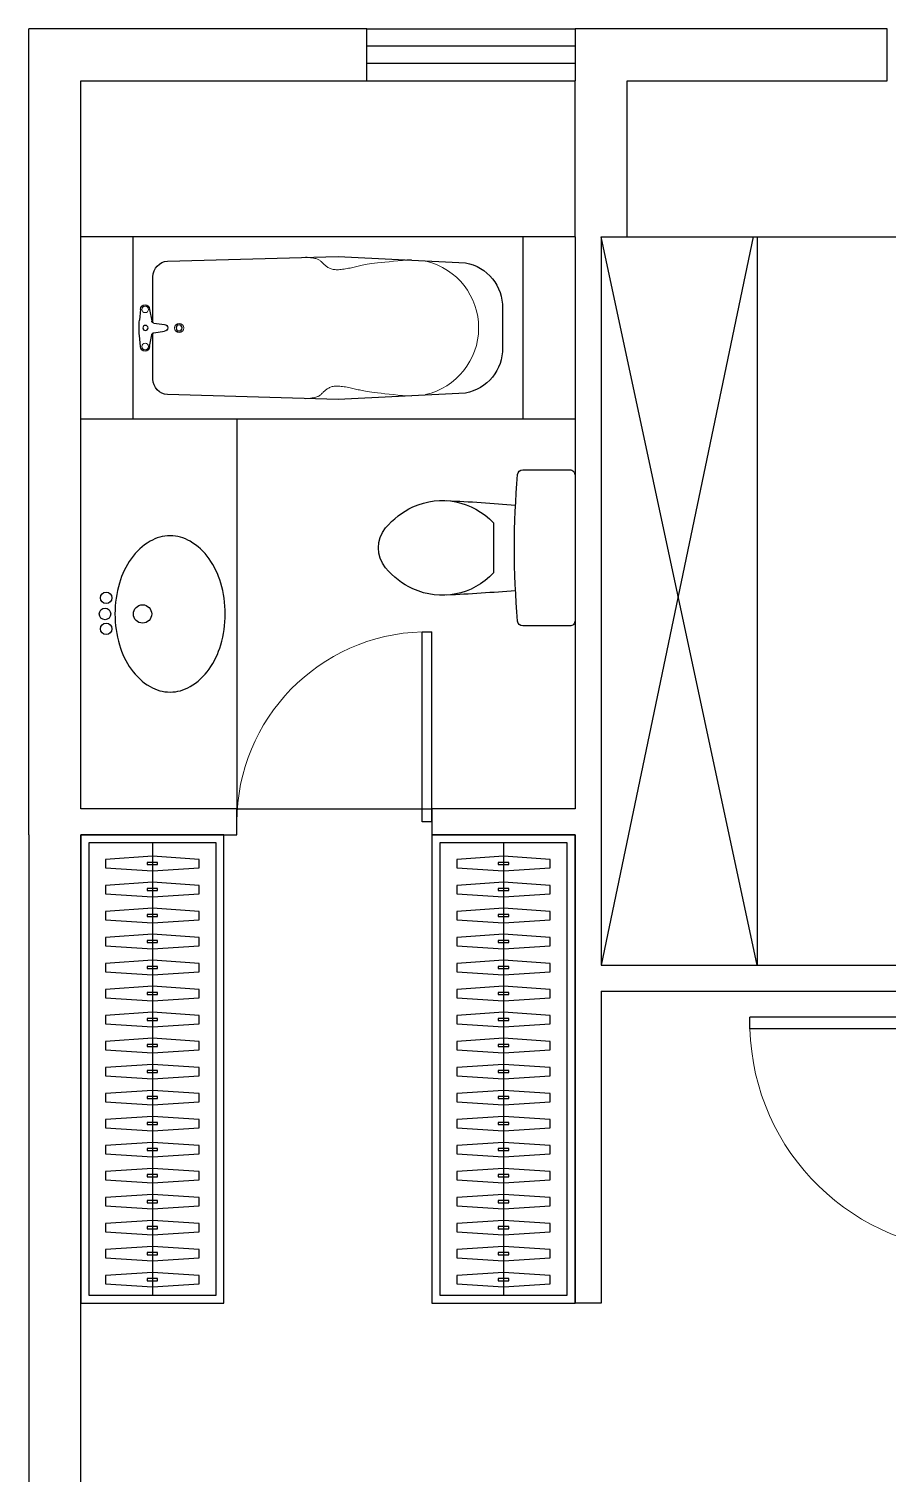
# Model space of a CAD drawing. Extents: x 952153 to 990953, y -827433 to -803533.
# Drawn here: x 952153 to 955453, y -809087 to -803533 of the extents above; entities that cross this region are included whole.
import ezdxf

# ---------------------------------------------------------------- set-up
doc = ezdxf.new("R2010")
doc.units = 0
doc.header["$LTSCALE"] = 1000
doc.header["$MEASUREMENT"] = 0
doc.layers.get('0').update_dxf_attribs({"linetype": 'CONTINUOUS'})
for name, color, linetype in [('BATH', 8, 'CONTINUOUS'), ('Furniture(家具)', 8, 'CONTINUOUS'), ('WALL', 2, 'CONTINUOUS'), ('WINDOW', 4, 'CONTINUOUS'), ('厨卫示意', 8, 'CONTINUOUS'), ('家具', 8, 'CONTINUOUS')]:
    doc.layers.add(name, color=color, linetype=linetype)
doc.styles.add('DIM_FONT', font='ZBTXT.shx', dxfattribs={"width": 0.8})

# ---------------------------------------------------------------- blocks, each defined once
blk = doc.blocks.new('*U47')
blk.add_line((-970, -275), (770, -275))
for points in [[(-1000, 0), (800, 0), (800, -550), (-1000, -550)], [(-970, -30), (770, -30), (770, -520), (-970, -520)]]:
    blk.add_lwpolyline(points, close=True)
at = {"elevation": 0}
for points in [[(-874, -95), (-862, -275), (-874, -455), (-906, -455), (-918, -275), (-906, -95)], [(-774, -95), (-762, -275), (-774, -455), (-806, -455), (-818, -275), (-806, -95)], [(-674, -95), (-662, -275), (-674, -455), (-706, -455), (-718, -275), (-706, -95)], [(-574, -95), (-562, -275), (-574, -455), (-606, -455), (-618, -275), (-606, -95)], [(-474, -95), (-462, -275), (-474, -455), (-506, -455), (-518, -275), (-506, -95)], [(-374, -95), (-362, -275), (-374, -455), (-406, -455), (-418, -275), (-406, -95)], [(-274, -95), (-262, -275), (-274, -455), (-306, -455), (-318, -275), (-306, -95)], [(-174, -95), (-162, -275), (-174, -455), (-206, -455), (-218, -275), (-206, -95)], [(-74, -95), (-62, -275), (-74, -455), (-106, -455), (-118, -275), (-106, -95)], [(26, -95), (38, -275), (26, -455), (-6, -455), (-18, -275), (-6, -95)], [(126, -95), (138, -275), (126, -455), (94, -455), (82, -275), (94, -95)], [(226, -95), (238, -275), (226, -455), (194, -455), (182, -275), (194, -95)], [(326, -95), (338, -275), (326, -455), (294, -455), (282, -275), (294, -95)], [(426, -95), (438, -275), (426, -455), (394, -455), (382, -275), (394, -95)], [(526, -95), (538, -275), (526, -455), (494, -455), (482, -275), (494, -95)], [(626, -95), (638, -275), (626, -455), (594, -455), (582, -275), (594, -95)], [(726, -95), (738, -275), (726, -455), (694, -455), (682, -275), (694, -95)]]:
    blk.add_lwpolyline(points, close=True, dxfattribs=at)
at = {"ltscale": 15, "elevation": 0}
for points in [[(-894, -255), (-886, -255), (-886, -295), (-894, -295)], [(-794, -255), (-786, -255), (-786, -295), (-794, -295)], [(-694, -255), (-686, -255), (-686, -295), (-694, -295)], [(-594, -255), (-586, -255), (-586, -295), (-594, -295)], [(-494, -255), (-486, -255), (-486, -295), (-494, -295)], [(-394, -255), (-386, -255), (-386, -295), (-394, -295)], [(-294, -255), (-286, -255), (-286, -295), (-294, -295)], [(-194, -255), (-186, -255), (-186, -295), (-194, -295)], [(-94, -255), (-86, -255), (-86, -295), (-94, -295)], [(6, -255), (14, -255), (14, -295), (6, -295)], [(106, -255), (114, -255), (114, -295), (106, -295)], [(206, -255), (214, -255), (214, -295), (206, -295)], [(306, -255), (314, -255), (314, -295), (306, -295)], [(406, -255), (414, -255), (414, -295), (406, -295)], [(506, -255), (514, -255), (514, -295), (506, -295)], [(606, -255), (614, -255), (614, -295), (606, -295)], [(706, -255), (714, -255), (714, -295), (706, -295)]]:
    blk.add_lwpolyline(points, close=True, dxfattribs=at)
blk = doc.blocks.new('A$C106C7461')
at = {"layer": '厨卫示意'}
for p, q in [((0, 700), (1500, 700)), ((0, 0), (0, 700)), ((1500, 700), (1500, 0)), ((789.9, 625), (133.6, 606.6)), ((1278.7, 600.5), (789.9, 625)), ((76.8, 546.7), (76.8, 370)), ((29.2, 421.3), (25.1, 379.7)), ((64.3, 421.3), (72.4, 376.6)), ((1421.4, 274.3), (1421.4, 425.7)), ((80.8, 368.5), (121.9, 362.5)), ((80.8, 331.5), (121.9, 337.5)), ((29.2, 278.7), (25.1, 320.3)), ((64.3, 278.7), (72.4, 323.4)), ((76.8, 330), (76.8, 268.7)), ((76.8, 268.7), (76.8, 153.3)), ((133.6, 93.4), (789.9, 75)), ((789.9, 75), (1278.7, 99.5)), ((1500, 0), (0, 0))]:
    blk.add_line(p, q, dxfattribs=at)
at = {"layer": '厨卫示意', "lineweight": 13}
for p, q in [((669.9, 621.9), (665.5, 622.4)), ((676.5, 621), (669.9, 621.9)), ((682.9, 620.1), (676.5, 621)), ((688.9, 619.2), (682.9, 620.1)), ((694.3, 618.3), (688.9, 619.2)), ((699.1, 617.4), (694.3, 618.3)), ((703.2, 616.4), (699.1, 617.4)), ((706.8, 615.4), (703.2, 616.4)), ((709.9, 614.3), (706.8, 615.4)), ((712.7, 613.2), (709.9, 614.3)), ((715.1, 611.9), (712.7, 613.2)), ((717.4, 610.5), (715.1, 611.9)), ((1053.6, 611.3), (1036.5, 609.7)), ((1070.4, 612.8), (1053.6, 611.3)), ((719.5, 609), (717.4, 610.5)), ((721.6, 607.3), (719.5, 609)), ((723.6, 605.5), (721.6, 607.3)), ((725.7, 603.5), (723.6, 605.5)), ((727.8, 601.5), (725.7, 603.5)), ((729.9, 599.4), (727.8, 601.5)), ((732.1, 597.3), (729.9, 599.4)), ((734.3, 595.1), (732.1, 597.3)), ((736.7, 592.9), (734.3, 595.1)), ((739.1, 590.8), (736.7, 592.9)), ((741.7, 588.6), (739.1, 590.8)), ((744.4, 586.6), (741.7, 588.6)), ((747.2, 584.6), (744.4, 586.6)), ((750.1, 582.8), (747.2, 584.6)), ((753.1, 581.1), (750.1, 582.8)), ((756.2, 579.5), (753.1, 581.1)), ((759.4, 578.1), (756.2, 579.5)), ((762.7, 576.9), (759.4, 578.1)), ((766, 575.9), (762.7, 576.9)), ((769.6, 575.2), (766, 575.9)), ((773.3, 574.6), (769.6, 575.2)), ((777.2, 574.1), (773.3, 574.6)), ((781.3, 573.9), (777.2, 574.1)), ((785.8, 573.9), (781.3, 573.9)), ((790.5, 574), (785.8, 573.9)), ((795.6, 574.4), (790.5, 574)), ((800.9, 574.9), (795.6, 574.4)), ((806.5, 575.5), (800.9, 574.9)), ((812.1, 576.3), (806.5, 575.5)), ((817.9, 577.1), (812.1, 576.3)), ((823.7, 578.1), (817.9, 577.1)), ((829.3, 579.2), (823.7, 578.1)), ((834.9, 580.3), (829.3, 579.2)), ((840.3, 581.4), (834.9, 580.3)), ((845.5, 582.6), (840.3, 581.4)), ((850.6, 583.8), (845.5, 582.6)), ((855.7, 585), (850.6, 583.8)), ((860.7, 586.2), (855.7, 585)), ((865.8, 587.5), (860.7, 586.2)), ((871, 588.7), (865.8, 587.5)), ((876.3, 589.9), (871, 588.7)), ((881.8, 591.1), (876.3, 589.9)), ((887.7, 592.3), (881.8, 591.1)), ((894.1, 593.5), (887.7, 592.3)), ((901.3, 594.7), (894.1, 593.5)), ((909.4, 596), (901.3, 594.7)), ((918.5, 597.3), (909.4, 596)), ((929, 598.6), (918.5, 597.3)), ((941, 600), (929, 598.6)), ((954.5, 601.5), (941, 600)), ((969.3, 603.1), (954.5, 601.5)), ((985.3, 604.7), (969.3, 603.1)), ((1002, 606.4), (985.3, 604.7)), ((1019.1, 608), (1002, 606.4)), ((1036.5, 609.7), (1019.1, 608)), ((741.7, 111.4), (739.1, 109.2)), ((744.4, 113.4), (741.7, 111.4)), ((747.2, 115.4), (744.4, 113.4)), ((750.1, 117.2), (747.2, 115.4)), ((753.1, 118.9), (750.1, 117.2)), ((756.2, 120.5), (753.1, 118.9)), ((759.4, 121.9), (756.2, 120.5)), ((762.7, 123.1), (759.4, 121.9)), ((766, 124.1), (762.7, 123.1)), ((769.6, 124.8), (766, 124.1)), ((773.3, 125.4), (769.6, 124.8)), ((777.2, 125.9), (773.3, 125.4)), ((781.3, 126.1), (777.2, 125.9)), ((785.8, 126.1), (781.3, 126.1)), ((790.5, 126), (785.8, 126.1)), ((795.6, 125.6), (790.5, 126)), ((800.9, 125.1), (795.6, 125.6)), ((806.5, 124.5), (800.9, 125.1)), ((812.1, 123.7), (806.5, 124.5)), ((817.9, 122.9), (812.1, 123.7)), ((823.7, 121.9), (817.9, 122.9)), ((829.3, 120.8), (823.7, 121.9)), ((834.9, 119.7), (829.3, 120.8)), ((840.3, 118.6), (834.9, 119.7)), ((845.5, 117.4), (840.3, 118.6)), ((850.6, 116.2), (845.5, 117.4)), ((855.7, 115), (850.6, 116.2)), ((860.7, 113.8), (855.7, 115)), ((865.8, 112.5), (860.7, 113.8)), ((871, 111.3), (865.8, 112.5)), ((876.3, 110.1), (871, 111.3)), ((669.9, 78.1), (663.2, 77.3)), ((676.5, 79), (669.9, 78.1)), ((682.9, 79.9), (676.5, 79)), ((688.9, 80.8), (682.9, 79.9)), ((694.3, 81.7), (688.9, 80.8)), ((699.1, 82.6), (694.3, 81.7)), ((703.2, 83.6), (699.1, 82.6)), ((706.8, 84.6), (703.2, 83.6)), ((709.9, 85.7), (706.8, 84.6)), ((712.7, 86.8), (709.9, 85.7)), ((715.1, 88.1), (712.7, 86.8)), ((717.4, 89.5), (715.1, 88.1)), ((719.5, 91), (717.4, 89.5)), ((721.6, 92.7), (719.5, 91)), ((723.6, 94.5), (721.6, 92.7)), ((725.7, 96.5), (723.6, 94.5)), ((727.8, 98.5), (725.7, 96.5)), ((729.9, 100.6), (727.8, 98.5)), ((732.1, 102.7), (729.9, 100.6)), ((734.3, 104.9), (732.1, 102.7)), ((736.7, 107.1), (734.3, 104.9)), ((739.1, 109.2), (736.7, 107.1)), ((881.8, 108.9), (876.3, 110.1)), ((887.7, 107.7), (881.8, 108.9)), ((894.1, 106.5), (887.7, 107.7)), ((901.3, 105.3), (894.1, 106.5)), ((909.4, 104), (901.3, 105.3)), ((918.5, 102.7), (909.4, 104)), ((929, 101.4), (918.5, 102.7)), ((941, 100), (929, 101.4)), ((954.5, 98.5), (941, 100)), ((969.3, 96.9), (954.5, 98.5)), ((985.3, 95.3), (969.3, 96.9)), ((1002, 93.6), (985.3, 95.3)), ((1019.1, 92), (1002, 93.6)), ((1036.5, 90.3), (1019.1, 92)), ((1053.6, 88.7), (1036.5, 90.3)), ((1070.4, 87.2), (1053.6, 88.7))]:
    blk.add_line(p, q, dxfattribs=at)
for centre, radius in [((46.8, 421.3), 12.6), ((177.7, 350), 17.6), ((46.8, 278.7), 12.6)]:
    blk.add_circle(centre, radius, dxfattribs=at)
at = {"layer": '厨卫示意'}
for centre, radius in [((48.3, 350), 9.88), ((177.7, 350), 11.6)]:
    blk.add_circle(centre, radius, dxfattribs=at)
for centre, radius, start, end in [((136.8, 546.7), 60, 93.0699, 180), ((1246.9, 428.9), 174.5, 358.9409, 79.4963), ((46.8, 421.3), 17.6, 0, 180), ((323.6, 350), 300, 174.3229, 185.6771), ((82.2, 378.3), 10, 190.2142, 261.7528), ((121.9, 350), 12.5, 270, 90), ((46.8, 278.7), 17.6, 180, 0), ((82.2, 321.7), 10, 98.2472, 169.7858), ((1246.9, 271.1), 174.5, 280.5037, 1.0591), ((136.8, 153.3), 60, 180, 266.9301)]:
    blk.add_arc(centre, radius, start, end, dxfattribs=at)
at = {"layer": '厨卫示意', "lineweight": 13}
blk.add_arc((1066.1, 349.7), 263.4, 283.5261, 77.0988, dxfattribs=at)
blk = doc.blocks.new('_E12QMA')
for centre, radius in [((-57.4, -41.7), 22.1), ((0, -37.5), 22.1), ((61.8, -41.7), 22.1), ((0, -181.7), 35.3)]:
    blk.add_circle(centre, radius)
for centre, radius, start, end in [((-30.5, -395.5), 315.5, 106.2949, 125.2119), ((0, -499.9), 424.2, 90, 106.2949), ((0, -499.9), 424.2, 73.7051, 90), ((30.5, -395.5), 315.5, 54.7881, 73.7051), ((-77.1, -329.5), 234.6, 125.2119, 149.5902), ((77.1, -329.5), 234.6, 30.4098, 54.7881), ((-148.3, -287.7), 152.1, 149.5902, 180), ((148.3, -287.7), 152.1, 360, 390.4098), ((-148.3, -287.7), 152.1, 180, 210.4098), ((148.3, -287.7), 152.1, 329.5902, 360), ((-77.1, -245.9), 234.6, 210.4098, 234.7881), ((77.1, -245.9), 234.6, 305.2119, 329.5902), ((-30.5, -179.8), 315.5, 234.7881, 253.7051), ((30.5, -179.8), 315.5, 286.2949, 305.2119), ((0, -75.5), 424.2, 253.7051, 270), ((0, -75.5), 424.2, 270, 286.2949)]:
    blk.add_arc(centre, radius, start, end)
at = {"style": 'DIM_FONT', "width": 0.8, "flags": 9}
for tag in ['XSIZE', 'YSIZE']:
    blk.add_attdef(tag, (0, 0), '', height=0.5, dxfattribs=at)
blk = doc.blocks.new('TP6')
blk.add_lwpolyline([(20, -300), (200.8, -300, 0.388903), (220.7, -281.7, 0.043619), (220.7, 281.7, 0.388903), (200.8, 300), (20, 300, 0.414214), (0, 280), (0, -280, 0.414214), (20, -300, 0.414214)], format="xyb")
blk.add_lwpolyline([(623.4, 157.5, 0.325454), (314.1, 96.3), (314.1, -96.3, 0.325454), (623.4, -157.5, 0.11195), (728.4, -76.5, 0.35994), (728.4, 76.5, 0.11195)], format="xyb", close=True)
for centre, start, end in [((821.6, -7004.3), 92.61819, 94.72691), ((821.6, 7004.3), 265.27309, 267.38181)]:
    blk.add_arc(centre, 7193.5, start, end)
blk = doc.blocks.new('$WINLIB2D$00000001')
for p, q in [((-0.5, 0.5), (0.5, 0.5)), ((-0.5, 0.5), (-0.5, -0.5)), ((0.5, -0.5), (0.5, 0.5)), ((0.5, 0.1667), (-0.5, 0.1667)), ((0.5, -0.1667), (-0.5, -0.1667)), ((-0.5, -0.5), (0.5, -0.5))]:
    blk.add_line(p, q)
blk = doc.blocks.new('$DorLib2D$00000001')
for p, q in [((0.45, 0.975), (0.5, 0.975)), ((0.45, 0), (0.45, 0.975)), ((0.5, 0), (0.5, 0.975)), ((0.5, 0), (0.45, 0))]:
    blk.add_line(p, q)
at = {"lineweight": 13}
blk.add_arc((0.475, 0), 0.975, 91.46928, 180, dxfattribs=at)

msp = doc.modelspace()

# ---------------------------------------------------------------- linework, layer by layer
at = {"layer": 'BATH'}
for p, q in [((954938, -804332.5, 0), (954353.1, -807132.5, 0)), ((954953.1, -807132.5, 0), (954353.1, -804332.5, 0)), ((954953.1, -804332.5, 0), (954953.1, -807132.5, 0))]:
    msp.add_line(p, q, dxfattribs=at)
at = {"layer": 'WALL'}
for p, q in [((952153.1, -806632.5), (952153.1, -803532.5)), ((953453.1, -803532.5), (952153.1, -803532.5)), ((953453.1, -803732.5), (953453.1, -803532.5)), ((954353.1, -803532.5), (954253.1, -803532.5)), ((954253.1, -803532.5), (954253.1, -803732.5)), ((955453.1, -803532.5), (954353.1, -803532.5)), ((955453.1, -803732.5), (955453.1, -803532.5)), ((952353.1, -806532.5), (952353.1, -803732.5)), ((952353.1, -803732.5), (953453.1, -803732.5)), ((954253.1, -804332.5), (954253.1, -803732.5)), ((954453.1, -804332.5), (954453.1, -803732.5)), ((954453.1, -803732.5), (955453.1, -803732.5)), ((954253.1, -804332.5), (954253.1, -806532.5)), ((954353.1, -804332.5, 0), (954453.1, -804332.5, 0)), ((954353.1, -804332.5), (954453.1, -804332.5)), ((954353.1, -804332.5), (954353.1, -806632.5)), ((952953.1, -806532.5), (952353.1, -806532.5)), ((952953.1, -806632.5), (952953.1, -806532.5)), ((954253.1, -806532.5), (953703.1, -806532.5)), ((953703.1, -806532.5), (953703.1, -806632.5)), ((952153.1, -806632.5), (952153.1, -812532.5)), ((952353.1, -812532.5), (952353.1, -806632.5)), ((952353.1, -806632.5), (952953.1, -806632.5)), ((953703.1, -806632.5), (954253.1, -806632.5)), ((954253.1, -806632.5), (954253.1, -807232.5)), ((954353.1, -806632.5), (954353.1, -807132.5)), ((954353.1, -807132.5), (955853.1, -807132.5)), ((954253.1, -807232.5), (954253.1, -808432.5)), ((954353.1, -807232.5), (954353.1, -808432.5)), ((954353.1, -807232.5), (955753.1, -807232.5)), ((954353.1, -808432.5), (954253.1, -808432.5))]:
    msp.add_line(p, q, dxfattribs=at)
at = {"layer": 'WINDOW'}
for p, q in [((954253.1, -804332.5, 0), (952353.1, -804332.5, 0)), ((954453.1, -804332.5, 0), (956953.1, -804332.5, 0)), ((952953.1, -806532.5, 0), (953703.1, -806532.5, 0))]:
    msp.add_line(p, q, dxfattribs=at)
at = {"layer": '家具'}
for p, q in [((952353.1, -805032.5, 0), (954253.1, -805032.5, 0)), ((952953.1, -805032.5, 0), (952953.1, -806532.5, 0))]:
    msp.add_line(p, q, dxfattribs=at)

# ---------------------------------------------------------------- block references
at = {"layer": 'BATH', "xscale": -1}
msp.add_blockref('TP6', (954253.1, -805528.4, 0), dxfattribs=at)
at = {"layer": 'Furniture(家具)', "xscale": -1, "rotation": 90}
for p in [(952353.1, -807632.5, 0), (953703.1, -807632.5, 0)]:
    msp.add_blockref('*U47', p, dxfattribs=at)
at = {"layer": 'WINDOW'}
for name, p, xscale, yscale, zscale in [('$WINLIB2D$00000001', (953853.1, -803632.5), 800, -200, 800), ('$DorLib2D$00000001', (953328.1, -806582.5), 750, 750, 750)]:
    msp.add_blockref(name, p, dxfattribs=dict(at, xscale=xscale, yscale=yscale, zscale=zscale))
at = {"layer": 'WINDOW', "xscale": 900, "yscale": 900, "zscale": 900, "rotation": 90}
msp.add_blockref('$DorLib2D$00000001', (955803.1, -807782.5), dxfattribs=at)
at = {"layer": '家具', "xscale": -1, "rotation": 180}
msp.add_blockref('A$C106C7461', (952553.1, -804332.5, 0), dxfattribs=at)
at = {"layer": '家具', "extrusion": (0, 0, -1), "xscale": -1, "zscale": -1, "rotation": 270}
msp.add_blockref('_E12QMA', (-952408.4, -805782.5, 0), dxfattribs=at)

doc.saveas('drawing.dxf')
